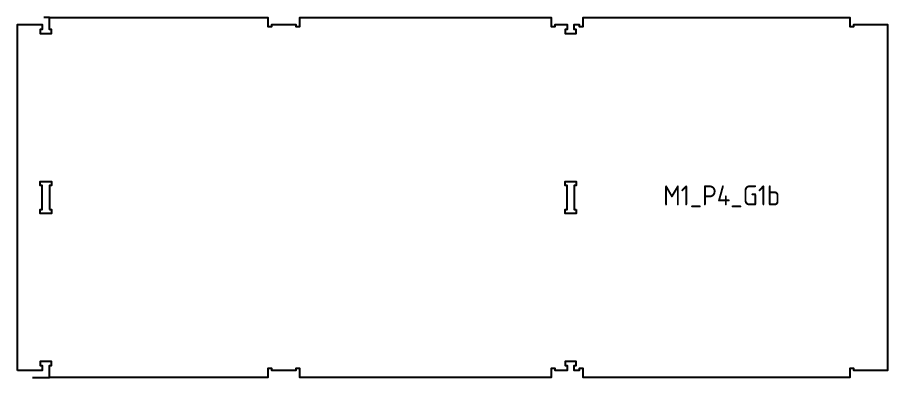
# Model space of a CAD drawing. Header units: millimetres. Extents: x -30325 to 14169, y -12596 to 6470.
# Drawn here: x -8632 to -6459, y 5420 to 6320 of the extents above; entities that cross this region are included whole.
import ezdxf

# ---------------------------------------------------------------- set-up
doc = ezdxf.new("R2010")
doc.units = ezdxf.units.MM
doc.header["$MEASUREMENT"] = 0
doc.layers.add('freeswerk_CODES', color=50, linetype='Continuous')

msp = doc.modelspace()

# ---------------------------------------------------------------- linework, layer by layer
for points in [[(-8631.7, 5438), (-8631.7, 6302), (-8569.5, 6302), (-8569.5, 6290), (-8574.5, 6290), (-8574.5, 6280), (-8546.5, 6280), (-8546.5, 6290), (-8551.5, 6290), (-8551.5, 6320), (-8006.5, 6320), (-8006.5, 6297), (-7996.5, 6297), (-7996.5, 6302), (-7936.5, 6302), (-7936.5, 6297), (-7926.5, 6297), (-7926.5, 6320), (-7299.5, 6320), (-7299.5, 6297), (-7289.5, 6297), (-7289.5, 6302), (-7259.5, 6302), (-7259.5, 6290), (-7264.5, 6290), (-7264.5, 6280), (-7236.5, 6280), (-7236.5, 6290), (-7241.5, 6290), (-7241.5, 6302), (-7229.5, 6302), (-7229.5, 6297), (-7219.5, 6297), (-7219.5, 6320), (-6553.5, 6320), (-6553.5, 6297), (-6543.5, 6297), (-6543.5, 6302), (-6459.5, 6302), (-6459.5, 5438), (-6543.5, 5438), (-6543.5, 5443), (-6553.5, 5443), (-6553.5, 5420), (-7219.5, 5420), (-7219.5, 5443), (-7229.5, 5443), (-7229.5, 5438), (-7241.5, 5438), (-7241.5, 5450), (-7236.5, 5450), (-7236.5, 5460), (-7264.5, 5460), (-7264.5, 5450), (-7259.5, 5450), (-7259.5, 5438), (-7289.5, 5438), (-7289.5, 5443), (-7299.5, 5443), (-7299.5, 5420), (-7926.5, 5420), (-7926.5, 5443), (-7936.5, 5443), (-7936.5, 5438), (-7996.5, 5438), (-7996.5, 5443), (-8006.5, 5443), (-8006.5, 5420), (-8551.5, 5420), (-8551.5, 5450), (-8546.5, 5450), (-8546.5, 5460), (-8574.5, 5460), (-8574.5, 5450), (-8569.5, 5450), (-8569.5, 5438)], [(-8551.5, 5840), (-8546.5, 5840), (-8546.5, 5830), (-8574.5, 5830), (-8574.5, 5840), (-8569.5, 5840), (-8569.5, 5900), (-8574.5, 5900), (-8574.5, 5910), (-8546.5, 5910), (-8546.5, 5900), (-8551.5, 5900)], [(-7236.5, 5840), (-7236.5, 5830), (-7264.5, 5830), (-7264.5, 5840), (-7259.5, 5840), (-7259.5, 5900), (-7264.5, 5900), (-7264.5, 5910), (-7236.5, 5910), (-7236.5, 5900), (-7241.5, 5900), (-7241.5, 5840)]]:
    msp.add_lwpolyline(points, close=True)
for points in [[(-8551.5, 6320), (-8565.6, 6320)], [(-8593.9, 5420), (-8551.5, 5420)]]:
    msp.add_lwpolyline(points)

# ---------------------------------------------------------------- texts
at = {"layer": 'freeswerk_CODES', "insert": (-7019.6, 5900.2), "char_height": 50, "attachment_point": 1}
msp.add_mtext_dynamic_manual_height_columns('{\\Fiso|c0;M1_P4_G1b}', width=318.081, gutter_width=1456.3, heights=[0], dxfattribs=at)

doc.saveas('drawing.dxf')
